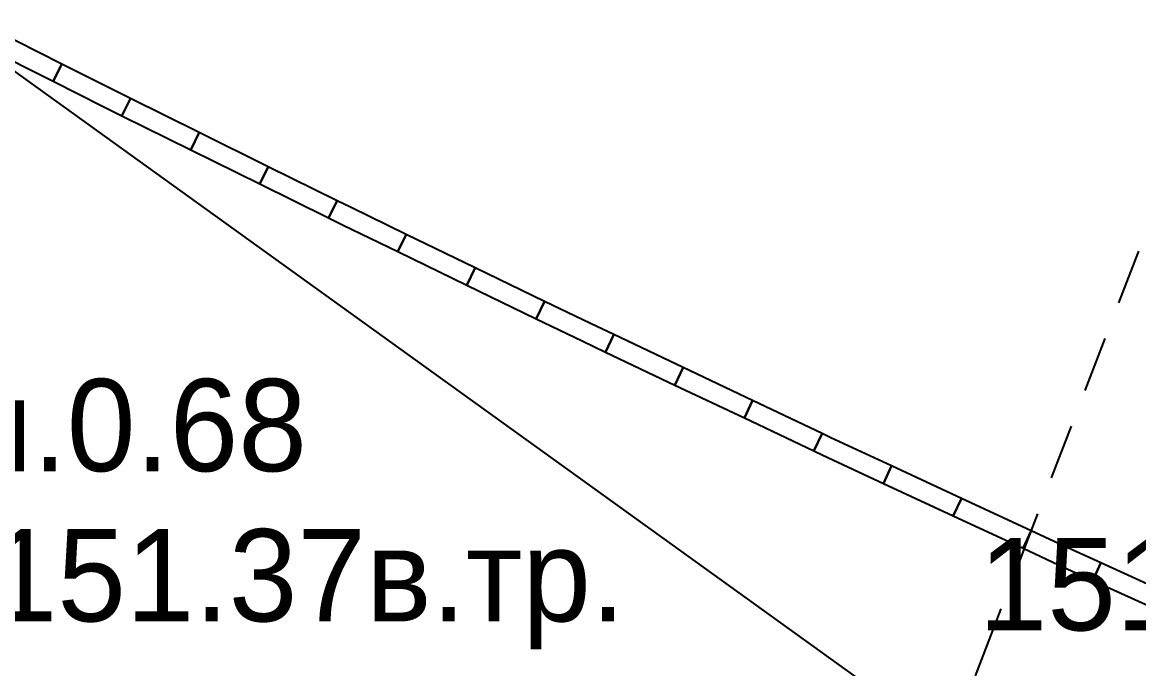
# Model space of a CAD drawing. Header units: metres. Extents: x -2743 to 126, y 13385 to 13916.
# Drawn here: x -1900.12 to -1885.6, y 13624.22 to 13632.63 of the extents above; entities that cross this region are included whole.
import ezdxf

# ---------------------------------------------------------------- set-up
doc = ezdxf.new("R2010")
doc.units = ezdxf.units.M
for name, color, linetype in [('output[1-12]_3_ДЖКХ-24_03233kl$0$Красные линии', 7, 'Continuous'), ('output[1-12]_3_ДЖКХ-24_03233tp$0$Горизонтали', 7, 'Continuous'), ('output[1-12]_3_ДЖКХ-24_03233tp$0$Граница улицы', 7, 'Continuous'), ('output[1-12]_3_ДЖКХ-24_03233up$0$Газопровод', 7, 'Continuous'), ('output[1-12]_3_ДЖКХ-24_03233up$0$Кабель электрический', 7, 'Continuous'), ('output[1-12]_brd$0$Граница заказа', 7, 'Continuous')]:
    doc.layers.add(name, color=color, linetype=linetype)

msp = doc.modelspace()

# ---------------------------------------------------------------- linework, layer by layer
at = {"layer": 'output[1-12]_3_ДЖКХ-24_03233kl$0$Красные линии'}
for points in [[(-1899.612, 13632.086), (-1900.505, 13632.537), (-1900.618, 13632.313), (-1899.725, 13631.863), (-1899.612, 13632.086)], [(-1898.953, 13631.754), (-1899.612, 13632.086), (-1899.725, 13631.863), (-1899.064, 13631.53), (-1898.83, 13631.414), (-1898.719, 13631.638), (-1898.953, 13631.754)], [(-1897.823, 13631.195), (-1898.719, 13631.638), (-1898.83, 13631.414), (-1897.934, 13630.971), (-1897.823, 13631.195)], [(-1896.926, 13630.752), (-1897.823, 13631.195), (-1897.934, 13630.971), (-1897.037, 13630.528), (-1896.926, 13630.752)], [(-1896.03, 13630.309), (-1896.926, 13630.752), (-1897.037, 13630.528), (-1896.141, 13630.085), (-1896.03, 13630.309)], [(-1895.849, 13630.22), (-1896.03, 13630.309), (-1896.141, 13630.085), (-1895.959, 13629.995), (-1895.241, 13629.647), (-1895.132, 13629.872), (-1895.849, 13630.22)], [(-1894.232, 13629.436), (-1895.132, 13629.872), (-1895.241, 13629.647), (-1894.341, 13629.211), (-1894.232, 13629.436)], [(-1893.332, 13629), (-1894.232, 13629.436), (-1894.341, 13629.211), (-1893.441, 13628.775), (-1893.332, 13629)], [(-1892.734, 13628.711), (-1893.332, 13629), (-1893.441, 13628.775), (-1892.842, 13628.485), (-1892.539, 13628.341), (-1892.431, 13628.567), (-1892.734, 13628.711)], [(-1891.528, 13628.138), (-1892.431, 13628.567), (-1892.539, 13628.341), (-1891.635, 13627.912), (-1891.528, 13628.138)], [(-1890.624, 13627.71), (-1891.528, 13628.138), (-1891.635, 13627.912), (-1890.732, 13627.484), (-1890.624, 13627.71)], [(-1889.721, 13627.281), (-1890.624, 13627.71), (-1890.732, 13627.484), (-1889.828, 13627.055), (-1889.721, 13627.281)], [(-1889.606, 13627.226), (-1889.721, 13627.281), (-1889.828, 13627.055), (-1889.713, 13627), (-1888.921, 13626.632), (-1888.816, 13626.859), (-1889.606, 13627.226)], [(-1887.909, 13626.437), (-1888.816, 13626.859), (-1888.921, 13626.632), (-1888.014, 13626.211), (-1887.909, 13626.437)], [(-1887.002, 13626.016), (-1887.909, 13626.437), (-1888.014, 13626.211), (-1887.107, 13625.789), (-1887.002, 13626.016)], [(-1886.467, 13625.767), (-1887.002, 13626.016), (-1887.107, 13625.789), (-1886.572, 13625.54), (-1886.198, 13625.37), (-1886.095, 13625.598), (-1886.467, 13625.767)], [(-1885.184, 13625.184), (-1886.095, 13625.598), (-1886.198, 13625.37), (-1885.288, 13624.956), (-1885.184, 13625.184)]]:
    msp.add_lwpolyline(points, close=True, dxfattribs=at)
at = {"layer": 'output[1-12]_3_ДЖКХ-24_03233tp$0$Граница улицы'}
for points in [[(-1885.604, 13629.654), (-1885.863, 13628.981)], [(-1886.042, 13628.515), (-1886.301, 13627.842)], [(-1886.48, 13627.375), (-1886.739, 13626.703)], [(-1886.918, 13626.236), (-1887.048, 13625.9)], [(-1887.048, 13625.9), (-1887.214, 13625.465)], [(-1887.394, 13624.999), (-1887.728, 13624.13)]]:
    msp.add_lwpolyline(points, dxfattribs=at)
at = {"layer": 'output[1-12]_brd$0$Граница заказа'}
msp.add_lwpolyline([(-2346.581, 13797.271), (-2166.599, 13756.435), (-2146.461, 13744.448), (-2137.057, 13735.438), (-2116.083, 13730.556), (-2106.947, 13730.964), (-2106.947, 13685.73), (-2024.861, 13668.702), (-2016.466, 13689.267), (-1943.717, 13663.309), (-1875.376, 13614.096), (-1826.303, 13588.476), (-1816.168, 13541.725), (-1765.892, 13527.485), (-1735.115, 13529.544), (-1686.146, 13524.756), (-1676.411, 13564.262), (-1525.599, 13535.005), (-1412.062, 13512.979), (-1427.758, 13454.715), (-1407.548, 13450.243), (-1398.752, 13489.999), (-1344.683, 13479.798), (-1272.603, 13462.997)], dxfattribs=at)

# ---------------------------------------------------------------- texts
at = {"layer": 'output[1-12]_3_ДЖКХ-24_03233tp$0$Горизонтали'}
msp.add_text('151.92', height=1.2, dxfattribs=at).set_placement((-1887.684, 13624.721))
at = {"layer": 'output[1-12]_3_ДЖКХ-24_03233up$0$Газопровод'}
msp.add_text('151.37в.тр.', height=1.2, dxfattribs=at).set_placement((-1900.562, 13624.838))
at = {"layer": 'output[1-12]_3_ДЖКХ-24_03233up$0$Кабель электрический'}
msp.add_text('гл.0.68', height=1.2, dxfattribs=at).set_placement((-1901.513, 13626.791))

doc.saveas('drawing.dxf')
